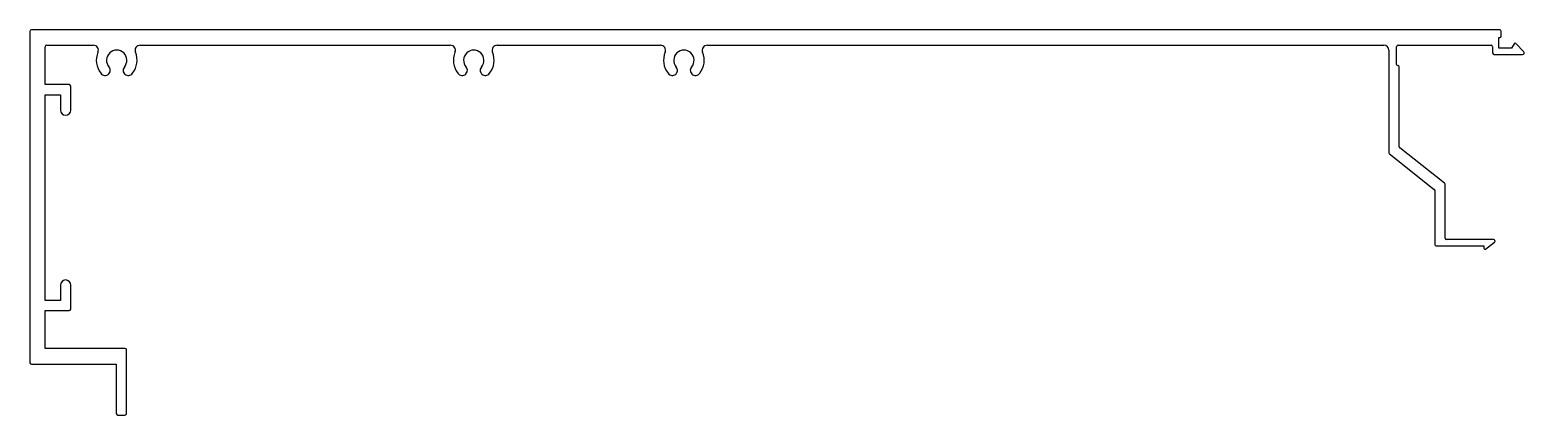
# Model space of a CAD drawing. Extents: x 2476 to 2768, y 1109 to 1184.
import ezdxf

# ---------------------------------------------------------------- set-up
doc = ezdxf.new("R2010")
doc.units = 0
doc.layers.get('0').update_dxf_attribs({"linetype": 'CONTINUOUS'})

msp = doc.modelspace()

# ---------------------------------------------------------------- linework, layer by layer
for p, q in [((2475.84, 1184.2), (2475.84, 1119.33)), ((2763.68, 1184.5), (2476.14, 1184.5)), ((2763.48, 1180.9), (2763.48, 1183)), ((2763.48, 1183), (2763.68, 1183)), ((2763.98, 1183.3), (2763.98, 1184.2)), ((2478.84, 1173.78), (2478.84, 1181.2)), ((2479.14, 1181.5), (2488.25, 1181.5)), ((2497.43, 1181.5), (2558.17, 1181.5)), ((2567.35, 1181.5), (2599.33, 1181.5)), ((2608.51, 1181.5), (2740.98, 1181.5)), ((2741.98, 1180.5), (2741.98, 1160.44)), ((2743.48, 1177.75), (2743.48, 1181.2)), ((2743.78, 1181.5), (2761.98, 1181.5)), ((2762.28, 1181.2), (2762.28, 1180)), ((2762.58, 1179.7), (2768.16, 1179.7)), ((2765.98, 1180.9), (2763.48, 1180.9)), ((2766.49, 1181.79), (2765.98, 1180.9)), ((2768.37, 1180.2), (2766.81, 1181.84)), ((2743.98, 1161.63), (2743.98, 1177.25)), ((2483.54, 1173.78), (2478.84, 1173.78)), ((2483.84, 1168.78), (2483.84, 1173.48)), ((2491.31, 1175.88), (2491.54, 1176.28)), ((2494.14, 1176.28), (2494.37, 1175.88)), ((2561.23, 1175.88), (2561.46, 1176.28)), ((2564.07, 1176.28), (2564.29, 1175.88)), ((2602.39, 1175.88), (2602.61, 1176.28)), ((2605.22, 1176.28), (2605.45, 1175.88)), ((2478.84, 1131.53), (2478.84, 1171.78)), ((2478.84, 1171.78), (2481.84, 1171.78)), ((2481.84, 1171.78), (2481.84, 1168.78)), ((2742.09, 1160.2), (2750.86, 1153.28)), ((2752.86, 1154.52), (2744.09, 1161.39)), ((2750.98, 1153.05), (2750.98, 1142.5)), ((2752.98, 1143.7), (2752.98, 1154.28)), ((2751.23, 1142.25), (2760.58, 1142.25)), ((2762.47, 1143.45), (2753.23, 1143.45)), ((2760.58, 1142.25), (2760.58, 1141.75)), ((2760.9, 1141.59), (2762.65, 1142.91)), ((2481.84, 1134.53), (2481.84, 1131.53)), ((2483.84, 1129.83), (2483.84, 1134.53)), ((2481.84, 1131.53), (2478.84, 1131.53)), ((2478.84, 1122.14), (2478.84, 1129.53)), ((2478.84, 1129.53), (2483.54, 1129.53)), ((2494.46, 1122.14), (2478.84, 1122.14)), ((2494.76, 1109.38), (2494.76, 1121.84)), ((2476.14, 1119.03), (2492.76, 1119.03)), ((2492.76, 1119.03), (2492.76, 1109.38)), ((2493.06, 1109.08), (2494.46, 1109.08))]:
    msp.add_line(p, q)
for centre, radius, start, end in [((2476.14, 1184.2), 0.3, 90, 180), ((2763.68, 1184.2), 0.3, 0, 90), ((2763.68, 1183.3), 0.3, 270, 0), ((2479.14, 1181.2), 0.3, 90, 180), ((2488.25, 1180.5), 1, 336.8758, 90), ((2492.84, 1178.54), 3.99, 156.8758, 219.2043), ((2492.84, 1178.54), 1.99, 318.8604, 221.1396), ((2492.84, 1178.54), 3.99, 320.7957, 23.1242), ((2497.43, 1180.5), 1, 90, 203.1242), ((2558.17, 1180.5), 1, 336.8758, 90), ((2562.76, 1178.54), 3.99, 156.8758, 219.2043), ((2562.76, 1178.54), 1.99, 318.8604, 221.1396), ((2562.76, 1178.54), 3.99, 320.7957, 23.1241), ((2567.35, 1180.5), 1, 90, 203.1241), ((2599.33, 1180.5), 1, 336.8754, 90), ((2603.92, 1178.54), 3.99, 156.8754, 219.2043), ((2603.92, 1178.54), 1.99, 318.8604, 221.1396), ((2603.92, 1178.54), 3.99, 320.7957, 23.1246), ((2608.51, 1180.5), 1, 90, 203.1246), ((2740.98, 1180.5), 1, 0, 90), ((2743.78, 1181.2), 0.3, 90, 180), ((2761.98, 1181.2), 0.3, 0, 90), ((2762.58, 1180), 0.3, 180, 270), ((2766.67, 1181.7), 0.2, 43.7397, 151.6151), ((2768.16, 1180), 0.3, 270, 43.7397), ((2490.58, 1176.57), 1, 347.6376, 41.1396), ((2491.32, 1176.4), 0.25, 330, 347.6376), ((2495.1, 1176.57), 1, 138.8604, 192.4012), ((2494.36, 1176.4), 0.25, 192.4012, 210), ((2560.51, 1176.57), 1, 347.6376, 41.1396), ((2561.24, 1176.4), 0.25, 330, 347.6376), ((2565.02, 1176.57), 1, 138.8604, 192.4012), ((2564.28, 1176.4), 0.25, 192.4012, 210), ((2601.66, 1176.57), 1, 347.6376, 41.1396), ((2602.4, 1176.4), 0.25, 330, 347.6376), ((2606.17, 1176.57), 1, 138.8604, 192.4012), ((2605.44, 1176.4), 0.25, 192.4012, 210), ((2743.73, 1177.75), 0.25, 180, 270), ((2743.73, 1177.25), 0.25, 0, 90), ((2483.54, 1173.48), 0.3, 0, 90), ((2490.58, 1176.57), 1, 213.4188, 312.3624), ((2491.09, 1176.01), 0.25, 312.3624, 330), ((2494.59, 1176.01), 0.25, 210, 227.5988), ((2495.1, 1176.57), 1, 227.5988, 326.5812), ((2560.51, 1176.57), 1, 213.4188, 312.3624), ((2561.01, 1176.01), 0.25, 312.3624, 330), ((2564.51, 1176.01), 0.25, 210, 227.5988), ((2565.02, 1176.57), 1, 227.5988, 326.5812), ((2601.66, 1176.57), 1, 213.4188, 312.3624), ((2602.17, 1176.01), 0.25, 312.3624, 330), ((2605.67, 1176.01), 0.25, 210, 227.5988), ((2606.17, 1176.57), 1, 227.5988, 326.5812), ((2482.84, 1168.78), 1, 180, 0), ((2742.28, 1160.44), 0.3, 180, 231.737), ((2744.28, 1161.63), 0.3, 180, 231.8992), ((2750.68, 1153.05), 0.3, 0, 51.737), ((2752.68, 1154.28), 0.3, 0, 51.8992), ((2751.23, 1142.5), 0.25, 180, 270), ((2753.23, 1143.7), 0.25, 180, 270), ((2760.78, 1141.75), 0.2, 180, 308.2319), ((2762.47, 1143.15), 0.3, 306.9209, 90), ((2482.84, 1134.53), 1, 0, 180), ((2483.54, 1129.83), 0.3, 270, 0), ((2494.46, 1121.84), 0.3, 0, 90), ((2476.14, 1119.33), 0.3, 180, 270), ((2493.06, 1109.38), 0.3, 180, 270), ((2494.46, 1109.38), 0.3, 270, 0)]:
    msp.add_arc(centre, radius, start, end)

doc.saveas('drawing.dxf')
